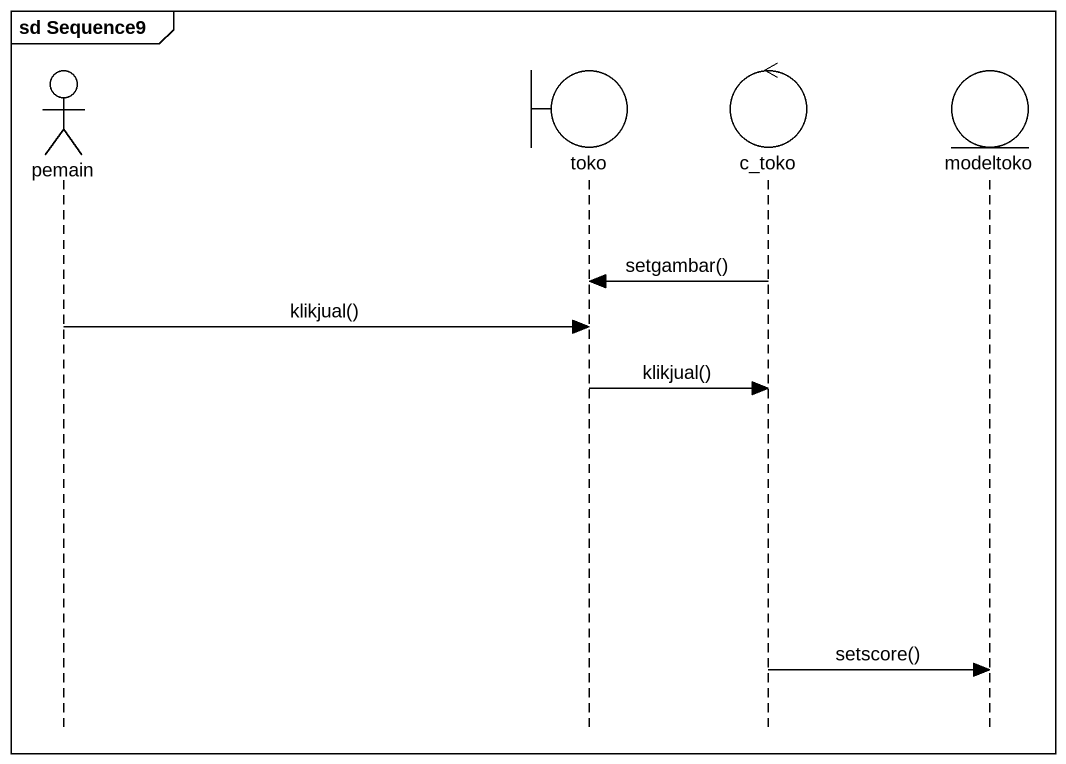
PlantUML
@startuml
mainframe sd Sequence9
hide footbox
actor pemain
boundary toko
control c_toko
entity modeltoko

c_toko -> toko : setgambar()
pemain -> toko : klikjual()
toko -> c_toko : klikjual()
c_toko -> modeltoko : setscore()
@enduml
